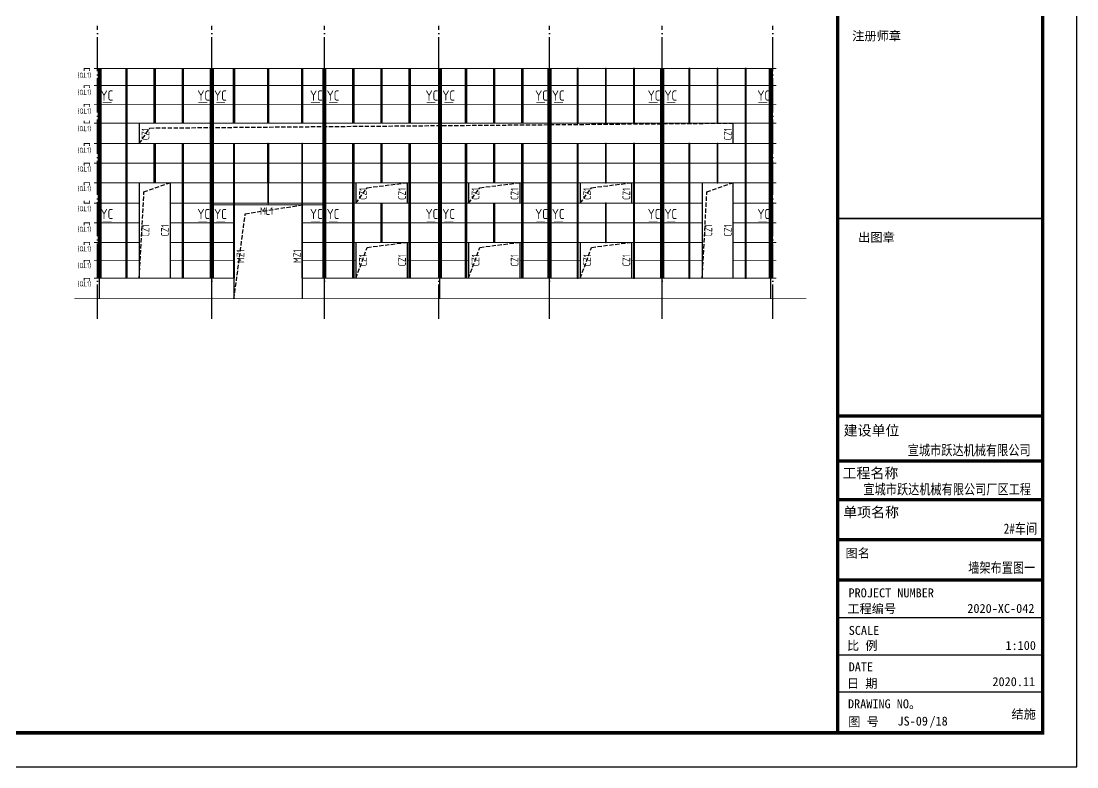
# Model space of a CAD drawing. Extents: x 69728788 to 150163257, y 20675998 to 43663798.
# Drawn here: x 75100736 to 75162631, y 21212288 to 21256037 of the extents above; entities that cross this region are included whole.
import ezdxf

# ---------------------------------------------------------------- set-up
doc = ezdxf.new("R2010")
doc.units = 0
doc.header["$LTSCALE"] = 1000
doc.header["$MEASUREMENT"] = 0
for name, pattern in [('CONTINOUS', [0]), ('DASH', [0.35, 0.25, -0.1]), ('DOTE', [2.42, 2, -0.2, 0.02, -0.2])]:
    doc.linetypes.add(name, pattern=pattern)
doc.layers.get('0').update_dxf_attribs({"linetype": 'CONTINUOUS'})
for name, color, linetype in [('621', 2, 'CONTINUOUS'), ('AXIS', 3, 'CONTINUOUS'), ('DOTE', 251, 'DOTE'), ('PUB_TITLE', 4, 'CONTINUOUS'), ('TDB_文字', 3, 'CONTINUOUS'), ('TEXT', 7, 'CONTINUOUS'), ('图框', 253, 'CONTINUOUS'), ('屋面隅撑', 1, 'CONTINUOUS'), ('梁', 4, 'CONTINUOUS'), ('梁虚线', 134, 'DASH')]:
    doc.layers.add(name, color=color, linetype=linetype)
doc.styles.add('-黑体', font='simhei.ttf')
doc.styles.add('TSSD_Rein', font='atssdeng.shx', dxfattribs={"width": 0.7, "bigfont": 'atssdchn.shx'})
doc.styles.add('宋体', font='', dxfattribs={"width": 0.8})
doc.styles.add('黑体', font='simhei.ttf', dxfattribs={"width": 0.6, "height": 4.3})
doc.styles.get('宋体').set_extended_font_data('SimSun')

msp = doc.modelspace()

# ---------------------------------------------------------------- linework, layer by layer
at = {"const_width": 50}
msp.add_lwpolyline([(75146769.5, 21239754.7), (75103862.1, 21239754.7)], dxfattribs=at)
at = {"layer": '621', "const_width": 45}
for points in [[(75104711.7, 21253134.7), (75104751.7, 21253134.7), (75104751.7, 21253254.7), (75104431.7, 21253254.7), (75104431.7, 21253134.7), (75104471.7, 21253134.7)], [(75104711.7, 21252134.7), (75104751.7, 21252134.7), (75104751.7, 21252254.7), (75104431.7, 21252254.7), (75104431.7, 21252134.7), (75104471.7, 21252134.7)], [(75104711.7, 21251034.7), (75104751.7, 21251034.7), (75104751.7, 21251154.7), (75104431.7, 21251154.7), (75104431.7, 21251034.7), (75104471.7, 21251034.7)], [(75104711.7, 21250174.7), (75104751.7, 21250174.7), (75104751.7, 21250054.7), (75104431.7, 21250054.7), (75104431.7, 21250174.7), (75104471.7, 21250174.7)], [(75104711.7, 21248734.7), (75104751.7, 21248734.7), (75104751.7, 21248854.7), (75104431.7, 21248854.7), (75104431.7, 21248734.7), (75104471.7, 21248734.7)], [(75104711.7, 21247584.7), (75104751.7, 21247584.7), (75104751.7, 21247704.7), (75104431.7, 21247704.7), (75104431.7, 21247584.7), (75104471.7, 21247584.7)], [(75104711.7, 21246434.7), (75104751.7, 21246434.7), (75104751.7, 21246554.7), (75104431.7, 21246554.7), (75104431.7, 21246434.7), (75104471.7, 21246434.7)], [(75104711.7, 21245474.7), (75104751.7, 21245474.7), (75104751.7, 21245354.7), (75104431.7, 21245354.7), (75104431.7, 21245474.7), (75104471.7, 21245474.7)], [(75104711.7, 21244084.7), (75104751.7, 21244084.7), (75104751.7, 21244204.7), (75104431.7, 21244204.7), (75104431.7, 21244084.7), (75104471.7, 21244084.7)], [(75104711.7, 21242934.7), (75104751.7, 21242934.7), (75104751.7, 21243054.7), (75104431.7, 21243054.7), (75104431.7, 21242934.7), (75104471.7, 21242934.7)], [(75104711.7, 21241884.7), (75104751.7, 21241884.7), (75104751.7, 21242004.7), (75104431.7, 21242004.7), (75104431.7, 21241884.7), (75104471.7, 21241884.7)], [(75104711.7, 21240830.5), (75104751.7, 21240830.5), (75104751.7, 21240950.5), (75104431.7, 21240950.5), (75104431.7, 21240830.5), (75104471.7, 21240830.5)]]:
    msp.add_lwpolyline(points, dxfattribs=at)
at = {"layer": 'DOTE', "color": 25, "linetype": 'DOTE'}
for p, q in [((75105215.3, 21238580.8), (75105215.3, 21255766.1)), ((75111915.3, 21238580.8), (75111915.3, 21255766.1)), ((75118515.3, 21238580.8), (75118515.3, 21255766.1)), ((75125215.3, 21238580.8), (75125215.3, 21255766.1)), ((75131715.3, 21238580.8), (75131715.3, 21255766.1)), ((75138315.3, 21238580.8), (75138315.3, 21255766.1)), ((75144815.3, 21238580.8), (75144815.3, 21255766.1))]:
    msp.add_line(p, q, dxfattribs=at)
at = {"layer": 'PUB_TITLE'}
msp.add_lwpolyline([(75043830.5, 21212287.7), (75162630.5, 21212287.7), (75162630.5, 21296287.7), (75043830.5, 21296287.7)], close=True, dxfattribs=at)
at = {"layer": 'PUB_TITLE', "const_width": 200}
msp.add_lwpolyline([(75048830.5, 21214287.7), (75160630.5, 21214287.7), (75160630.5, 21294287.7), (75048830.5, 21294287.7)], close=True, dxfattribs=at)
at = {"layer": 'TDB_文字'}
for points in [[(75105265.3, 21253254.7), (75105315.3, 21253254.7), (75105315.3, 21240954.7), (75105265.3, 21240954.7)], [(75105365.3, 21253254.7), (75105415.3, 21253254.7), (75105415.3, 21240954.7), (75105365.3, 21240954.7)], [(75106890.3, 21253254.7), (75106940.3, 21253254.7), (75106940.3, 21240956.1), (75106890.3, 21240956.1)], [(75108540.3, 21253254.7), (75108590.3, 21253254.7), (75108590.3, 21250056.1), (75108540.3, 21250056.1)], [(75110190.3, 21253254.7), (75110240.3, 21253254.7), (75110240.3, 21250056.1), (75110190.3, 21250056.1)], [(75111840.3, 21253254.7), (75111890.3, 21253254.7), (75111890.3, 21240954.7), (75111840.3, 21240954.7)], [(75111940.3, 21253254.7), (75111990.3, 21253254.7), (75111990.3, 21240954.7), (75111940.3, 21240954.7)], [(75113190.3, 21253254.7), (75113240.3, 21253254.7), (75113240.3, 21250056.1), (75113190.3, 21250056.1)], [(75115190.3, 21253254.7), (75115240.3, 21253254.7), (75115240.3, 21250056.1), (75115190.3, 21250056.1)], [(75117190.3, 21253254.7), (75117240.3, 21253254.7), (75117240.3, 21250056.1), (75117190.3, 21250056.1)], [(75118440.3, 21253254.7), (75118490.3, 21253254.7), (75118490.3, 21240954.7), (75118440.3, 21240954.7)], [(75118540.3, 21253254.7), (75118590.3, 21253254.7), (75118590.3, 21240954.7), (75118540.3, 21240954.7)], [(75120190.3, 21253254.7), (75120240.3, 21253254.7), (75120240.3, 21250056.1), (75120190.3, 21250056.1)], [(75121840.3, 21253254.7), (75121890.3, 21253254.7), (75121890.3, 21250056.1), (75121840.3, 21250056.1)], [(75123490.3, 21253254.7), (75123540.3, 21253254.7), (75123540.3, 21250056.1), (75123490.3, 21250056.1)], [(75125215.3, 21253254.7), (75125265.3, 21253254.7), (75125265.3, 21240954.7), (75125215.3, 21240954.7)], [(75125315.3, 21253254.7), (75125365.3, 21253254.7), (75125365.3, 21240954.7), (75125315.3, 21240954.7)], [(75126790.3, 21253254.7), (75126840.3, 21253254.7), (75126840.3, 21250056.1), (75126790.3, 21250056.1)], [(75128440.3, 21253254.7), (75128490.3, 21253254.7), (75128490.3, 21250056.1), (75128440.3, 21250056.1)], [(75130090.3, 21253254.7), (75130140.3, 21253254.7), (75130140.3, 21250056.1), (75130090.3, 21250056.1)], [(75131640.3, 21253254.7), (75131690.3, 21253254.7), (75131690.3, 21240954.7), (75131640.3, 21240954.7)], [(75131740.3, 21253254.7), (75131790.3, 21253254.7), (75131790.3, 21240954.7), (75131740.3, 21240954.7)], [(75133390.3, 21253254.7), (75133340.3, 21253254.7), (75133340.3, 21250056.1), (75133390.3, 21250056.1)], [(75135040.3, 21253254.7), (75134990.3, 21253254.7), (75134990.3, 21250056.1), (75135040.3, 21250056.1)], [(75136690.3, 21253254.7), (75136640.3, 21253254.7), (75136640.3, 21250056.1), (75136690.3, 21250056.1)], [(75138240.3, 21253254.7), (75138290.3, 21253254.7), (75138290.3, 21240954.7), (75138240.3, 21240954.7)], [(75138340.3, 21253254.7), (75138390.3, 21253254.7), (75138390.3, 21240954.7), (75138340.3, 21240954.7)], [(75139940.3, 21253254.7), (75139890.3, 21253254.7), (75139890.3, 21250056.1), (75139940.3, 21250056.1)], [(75141590.3, 21253254.7), (75141540.3, 21253254.7), (75141540.3, 21250056.1), (75141590.3, 21250056.1)], [(75143240.3, 21253254.7), (75143190.3, 21253254.7), (75143190.3, 21240956.1), (75143240.3, 21240956.1)], [(75144615.3, 21253260.5), (75144665.3, 21253260.5), (75144665.3, 21240954.7), (75144615.3, 21240954.7)], [(75144715.3, 21253260.5), (75144765.3, 21253260.5), (75144765.3, 21240954.7), (75144715.3, 21240954.7)], [(75108540.3, 21248860.7), (75108590.3, 21248860.7), (75108590.3, 21246556.1), (75108540.3, 21246556.1)], [(75110190.3, 21248862.7), (75110240.3, 21248862.7), (75110240.3, 21240956.1), (75110190.3, 21240956.1)], [(75113240.3, 21248846.9), (75113190.3, 21248846.9), (75113190.3, 21240956.1), (75113240.3, 21240956.1)], [(75115190.3, 21248860.7), (75115240.3, 21248860.7), (75115240.3, 21246556.1), (75115190.3, 21246556.1)], [(75115240.3, 21248860.7), (75115190.3, 21248860.7), (75115190.3, 21245342.3), (75115240.3, 21245342.3)], [(75117240.3, 21248859.4), (75117190.3, 21248859.4), (75117190.3, 21240956.1), (75117240.3, 21240956.1)], [(75120190.3, 21248846.9), (75120240.3, 21248846.9), (75120240.3, 21240956.1), (75120190.3, 21240956.1)], [(75121840.3, 21248860.7), (75121890.3, 21248860.7), (75121890.3, 21246556.1), (75121840.3, 21246556.1)], [(75123490.3, 21248846.9), (75123540.3, 21248846.9), (75123540.3, 21240956.1), (75123490.3, 21240956.1)], [(75126790.3, 21248846.9), (75126840.3, 21248846.9), (75126840.3, 21240956.1), (75126790.3, 21240956.1)], [(75128440.3, 21248860.7), (75128490.3, 21248860.7), (75128490.3, 21246556.1), (75128440.3, 21246556.1)], [(75130090.3, 21248846.9), (75130140.3, 21248846.9), (75130140.3, 21240956.1), (75130090.3, 21240956.1)], [(75133390.3, 21248846.9), (75133340.3, 21248846.9), (75133340.3, 21240956.1), (75133390.3, 21240956.1)], [(75135040.3, 21248860.7), (75134990.3, 21248860.7), (75134990.3, 21246556.1), (75135040.3, 21246556.1)], [(75136690.3, 21248862.7), (75136640.3, 21248862.7), (75136640.3, 21240956.1), (75136690.3, 21240956.1)], [(75139940.3, 21248862.7), (75139890.3, 21248862.7), (75139890.3, 21240956.1), (75139940.3, 21240956.1)], [(75141590.3, 21248860.7), (75141540.3, 21248860.7), (75141540.3, 21246556.1), (75141590.3, 21246556.1)], [(75121840.3, 21245360.7), (75121890.3, 21245360.7), (75121890.3, 21243056.1), (75121840.3, 21243056.1)], [(75128440.3, 21245360.7), (75128490.3, 21245360.7), (75128490.3, 21243056.1), (75128440.3, 21243056.1)], [(75135040.3, 21245360.7), (75134990.3, 21245360.7), (75134990.3, 21243056.1), (75135040.3, 21243056.1)]]:
    msp.add_lwpolyline(points, close=True, dxfattribs=at)
at = {"layer": '图框', "color": 4}
for points, const_width in [([(75148612, 21294287.7), (75148612, 21214287.7)], 197.2), ([(75148612, 21232870.3), (75160586.8, 21232870.3)], 199.2), ([(75148612, 21230236.3), (75160590.5, 21230236.3)], 199.2), ([(75148612, 21227957.6), (75160630.5, 21227957.6)], 199.2), ([(75148612, 21225616.1), (75160630.5, 21225616.1)], 199.2), ([(75148612, 21223247), (75160630.5, 21223247)], 199.2), ([(75148612, 21221049.3), (75160630.5, 21221049.3)], 80.7), ([(75148612, 21218855.4), (75160630.5, 21218855.4)], 80.7), ([(75148612, 21216678.1), (75160630.5, 21216678.1)], 80.7)]:
    msp.add_lwpolyline(points, dxfattribs=dict(at, const_width=const_width))
at = {"layer": '图框', "color": 0, "const_width": 100}
msp.add_lwpolyline([(75148612, 21244452.5), (75160630.5, 21244452.5)], dxfattribs=at)
at = {"layer": '屋面隅撑', "const_width": 30}
for points in [[(75106038.6, 21251254.7), (75105516.2, 21251254.7)], [(75111132, 21251254.7), (75111654.4, 21251254.7)], [(75112698.6, 21251254.7), (75112176.2, 21251254.7)], [(75117732, 21251254.7), (75118254.4, 21251254.7)], [(75119298.6, 21251254.7), (75118776.2, 21251254.7)], [(75124507, 21251254.7), (75125029.4, 21251254.7)], [(75126073.6, 21251254.7), (75125551.2, 21251254.7)], [(75130932, 21251254.7), (75131454.4, 21251254.7)], [(75132498.6, 21251254.7), (75131976.2, 21251254.7)], [(75137532, 21251254.7), (75138054.4, 21251254.7)], [(75139098.6, 21251254.7), (75138576.2, 21251254.7)], [(75143962.7, 21251254.7), (75144485.1, 21251254.7)], [(75106038.6, 21244304.7), (75105516.2, 21244304.7)], [(75111132, 21244304.7), (75111654.4, 21244304.7)], [(75112698.6, 21244304.7), (75112176.2, 21244304.7)], [(75117732, 21244304.7), (75118254.4, 21244304.7)], [(75119298.6, 21244304.7), (75118776.2, 21244304.7)], [(75124507, 21244304.7), (75125029.4, 21244304.7)], [(75126073.6, 21244304.7), (75125551.2, 21244304.7)], [(75130932, 21244304.7), (75131454.4, 21244304.7)], [(75132498.6, 21244304.7), (75131976.2, 21244304.7)], [(75137532, 21244304.7), (75138054.4, 21244304.7)], [(75139098.6, 21244304.7), (75138576.2, 21244304.7)], [(75143962.7, 21244304.7), (75144485.1, 21244304.7)]]:
    msp.add_lwpolyline(points, dxfattribs=at)
at = {"layer": '梁', "linetype": 'CONTINOUS'}
for p, q in [((75105340.3, 21239754.7), (75105340.3, 21253254.7)), ((75111915.3, 21239754.7), (75111915.3, 21253254.7)), ((75118515.3, 21239754.7), (75118515.3, 21253248.9)), ((75125290.3, 21239754.7), (75125290.3, 21253248.9)), ((75131715.3, 21239754.7), (75131715.3, 21253248.9)), ((75138315.3, 21239754.7), (75138315.3, 21253248.9)), ((75144690.3, 21239754.7), (75144690.3, 21253254.7)), ((75107665.3, 21250054.7), (75107665.3, 21248854.7)), ((75142465.3, 21250054.7), (75142465.3, 21248854.7)), ((75107665.3, 21246554.7), (75107665.3, 21240954.7)), ((75109465.3, 21246554.7), (75109465.3, 21240954.7)), ((75120365.3, 21246554.7), (75120365.3, 21245354.7)), ((75123365.3, 21246554.7), (75123365.3, 21245354.7)), ((75126965.3, 21246554.7), (75126965.3, 21245354.7)), ((75129965.3, 21246554.7), (75129965.3, 21245354.7)), ((75133515.3, 21246554.7), (75133515.3, 21245354.7)), ((75136515.3, 21246554.7), (75136515.3, 21245354.7)), ((75140665.3, 21246554.7), (75140665.3, 21240954.7)), ((75142465.3, 21246554.7), (75142465.3, 21240954.7)), ((75113215.3, 21245254.7), (75113215.3, 21239754.7)), ((75117215.3, 21245254.7), (75117215.3, 21239754.7)), ((75120365.3, 21243054.7), (75120365.3, 21240954.7)), ((75123365.3, 21243054.7), (75123365.3, 21240954.7)), ((75126965.3, 21243054.7), (75126965.3, 21240954.7)), ((75129965.3, 21243054.7), (75129965.3, 21240954.7)), ((75133515.3, 21243054.7), (75133515.3, 21240954.7)), ((75136515.3, 21243054.7), (75136515.3, 21240954.7))]:
    msp.add_line(p, q, dxfattribs=at)
at = {"layer": '梁', "linetype": 'CONTINOUS', "const_width": 50}
for points in [[(75145015.3, 21253254.7), (75105015.3, 21253254.7)], [(75145015.3, 21252254.7), (75105015.3, 21252254.7)], [(75145015.3, 21251154.7), (75105015.3, 21251154.7)], [(75145015.3, 21250054.7), (75105015.3, 21250054.7)], [(75145015.3, 21248854.7), (75105015.3, 21248854.7)], [(75145015.3, 21247704.7), (75105015.3, 21247704.7)], [(75145015.3, 21246554.7), (75105015.3, 21246554.7)], [(75107665.3, 21245354.7), (75105015.3, 21245354.7)], [(75120965.3, 21245354.7), (75109465.3, 21245354.7)], [(75118515.3, 21245254.7), (75111915.3, 21245254.7)], [(75129365.3, 21245354.7), (75120965.3, 21245354.7)], [(75140665.3, 21245354.7), (75129365.3, 21245354.7)], [(75145015.3, 21245354.7), (75142465.3, 21245354.7)], [(75107665.3, 21244204.7), (75105015.3, 21244204.7)], [(75113240.3, 21244204.7), (75109465.3, 21244204.7)], [(75120965.3, 21244204.7), (75117190.3, 21244204.7)], [(75129365.3, 21244204.7), (75120965.3, 21244204.7)], [(75140665.3, 21244204.7), (75129365.3, 21244204.7)], [(75145015.3, 21244204.7), (75142465.3, 21244204.7)], [(75107665.3, 21243054.7), (75105015.3, 21243054.7)], [(75113240.3, 21243054.7), (75109465.3, 21243054.7)], [(75120965.3, 21243054.7), (75117190.3, 21243054.7)], [(75129365.3, 21243054.7), (75120965.3, 21243054.7)], [(75140665.3, 21243054.7), (75129365.3, 21243054.7)], [(75145015.3, 21243054.7), (75142465.3, 21243054.7)], [(75107665.3, 21242004.7), (75105015.3, 21242004.7)], [(75113240.3, 21242004.7), (75109465.3, 21242004.7)], [(75120365.3, 21242004.7), (75117190.3, 21242004.7)], [(75126965.3, 21242004.7), (75123365.3, 21242004.7)], [(75133515.3, 21242004.7), (75129965.3, 21242004.7)], [(75140665.3, 21242004.7), (75136515.3, 21242004.7)], [(75145015.3, 21242004.7), (75142465.3, 21242004.7)], [(75113215.3, 21240954.7), (75105015.3, 21240954.7)], [(75145015.3, 21240954.7), (75117215.3, 21240954.7)]]:
    msp.add_lwpolyline(points, dxfattribs=at)
at = {"layer": '梁虚线'}
for points in [[(75107665.3, 21248854.7), (75108280, 21249764.8), (75142465.3, 21250054.7)], [(75107665.3, 21240954.7), (75107937.9, 21246016.3), (75109465.3, 21246554.7)], [(75120365.3, 21245354.7), (75121030, 21246264.8), (75123365.3, 21246554.7)], [(75126965.3, 21245354.7), (75127630, 21246264.8), (75129965.3, 21246554.7)], [(75133515.3, 21245354.7), (75134180, 21246264.8), (75136515.3, 21246554.7)], [(75140665.3, 21240954.7), (75140937.9, 21246016.3), (75142465.3, 21246554.7)], [(75113215.3, 21239754.7), (75113877.9, 21244731.2), (75117215.3, 21245254.7)], [(75120365.3, 21240954.7), (75121030, 21242764.8), (75123315.3, 21243054.7)], [(75126965.3, 21240954.7), (75127630, 21242764.8), (75129915.3, 21243054.7)], [(75133515.3, 21240954.7), (75134180, 21242764.8), (75136465.3, 21243054.7)]]:
    msp.add_lwpolyline(points, dxfattribs=at)

# ---------------------------------------------------------------- texts
at = {"insert": (75152884.3, 21230573.6), "char_height": 3.333, "width": 58.781, "attachment_point": 1}
msp.add_mtext('宣城嘉怡纸箱包装有限公司', dxfattribs=at)
at = {"layer": 'AXIS', "style": 'TSSD_Rein', "width": 0.8}
for p in [(75104051.1, 21252711.5), (75104051.1, 21251711.5), (75104051.1, 21250611.5), (75104051.1, 21249580.4), (75104051.1, 21248311.5), (75104051.1, 21247211.5), (75104051.1, 21246061.5), (75104051.1, 21244880.4), (75104051.1, 21243677.8), (75104051.1, 21242527.8), (75104051.1, 21241550.9), (75104051.1, 21240476.4)]:
    msp.add_text('(QL1)', height=300, dxfattribs=at).set_placement(p)
at = {"layer": 'TEXT', "style": 'TSSD_Rein', "width": 0.8}
for s, p in [('CZ1', (75108250.9, 21249054.2)), ('CZ1', (75142393.2, 21249051.4)), ('CZ1', (75121000.9, 21245554.2)), ('CZ1', (75123293.2, 21245551.4)), ('CZ1', (75127600.9, 21245554.2)), ('CZ1', (75129893.2, 21245551.4)), ('CZ1', (75134150.9, 21245554.2)), ('CZ1', (75136443.2, 21245551.4)), ('CZ1', (75108250.9, 21243405.6)), ('CZ1', (75109393.2, 21243402.9)), ('CZ1', (75141250.9, 21243405.6)), ('CZ1', (75142393.2, 21243402.9)), ('MZ1', (75113825.4, 21241844.2)), ('MZ1', (75117143.2, 21241841.5)), ('CZ1', (75121000.9, 21241655)), ('CZ1', (75123293.2, 21241652.3)), ('CZ1', (75127600.9, 21241655)), ('CZ1', (75129893.2, 21241652.3)), ('CZ1', (75134150.9, 21241655)), ('CZ1', (75136443.2, 21241652.3))]:
    msp.add_text(s, height=450, rotation=90, dxfattribs=at).set_placement(p)
msp.add_text('ML1', height=450, dxfattribs=at).set_placement((75114741, 21244672.2))
at = {"layer": 'TEXT', "color": 3, "style": '-黑体', "width": 0.8}
for s, p in [('宣城市跃达机械有限公司', (75152715.4, 21230569.2)), ('宣城市跃达机械有限公司厂区工程', (75150116.7, 21228274.8)), ('2#车间', (75158338.9, 21225963.4)), ('墙架布置图一', (75156260.1, 21223671.1))]:
    msp.add_text(s, height=600.3, dxfattribs=at).set_placement(p)
at = {"layer": '图框', "color": 4}
for s, height, style, p in [('注册师章', 525.89, '黑体', (75149455.7, 21254905.3)), ('出图章', 525.89, '黑体', (75149802.4, 21243091.6)), ('建设单位', 600, '黑体', (75148955.3, 21231724.9)), ('工程名称', 600, '黑体', (75148888.9, 21229221.8)), ('单项名称', 600, '黑体', (75148928.9, 21226930.2)), ('图名', 525.89, '黑体', (75149067.3, 21224566)), ('工程编号', 525.89, '黑体', (75149170.3, 21221303.4)), ('2020-XC-042', 525.888, '宋体', (75156206.9, 21221321.5)), ('SCALE', 525.89, '黑体', (75149254.1, 21220032.3)), ('比 例', 525.89, '黑体', (75149152.6, 21219146.4)), ('1:100', 525.89, '宋体', (75158439.9, 21219148.5)), ('DATE', 525.89, '黑体', (75149251.3, 21217895.1)), ('日 期', 525.89, '黑体', (75149152.6, 21216920.8)), ('2020.11', 525.89, '宋体', (75157678.7, 21217025.5)), ('DRAWING NO。', 525.888, '黑体', (75149209.8, 21215725.7)), ('图 号', 525.89, '黑体', (75149227.3, 21214675.6))]:
    msp.add_text(s, height=height, dxfattribs=dict(at, style=style)).set_placement(p)
at = {"layer": '图框', "color": 0, "style": '黑体'}
msp.add_text('PROJECT NUMBER', height=525.888, dxfattribs=at).set_placement((75149241.2, 21222233))
at = {"layer": '图框', "color": 3, "style": '宋体'}
for s, p in [('结施', (75158794.4, 21215120.6)), ('JS-09', (75152111.7, 21214712.3)), ('/18', (75153987.1, 21214712.3))]:
    msp.add_text(s, height=525.89, dxfattribs=at).set_placement(p)
at = {"layer": '屋面隅撑', "color": 3, "style": 'TSSD_Rein', "width": 0.8}
for p in [(75105393.5, 21251370.7), (75111072.7, 21251370.7), (75112053.4, 21251370.7), (75117672.7, 21251370.7), (75118653.4, 21251370.7), (75124447.7, 21251370.7), (75125428.4, 21251370.7), (75130872.7, 21251370.7), (75131853.4, 21251370.7), (75137472.7, 21251370.7), (75138453.4, 21251370.7), (75143903.3, 21251370.7), (75105393.5, 21244420.7), (75111072.7, 21244420.7), (75112053.4, 21244420.7), (75117672.7, 21244420.7), (75118653.4, 21244420.7), (75124447.7, 21244420.7), (75125428.4, 21244420.7), (75130872.7, 21244420.7), (75131853.4, 21244420.7), (75137472.7, 21244420.7), (75138453.4, 21244420.7), (75143903.3, 21244420.7)]:
    msp.add_text('YC', height=600, dxfattribs=at).set_placement(p)

doc.saveas('drawing.dxf')
